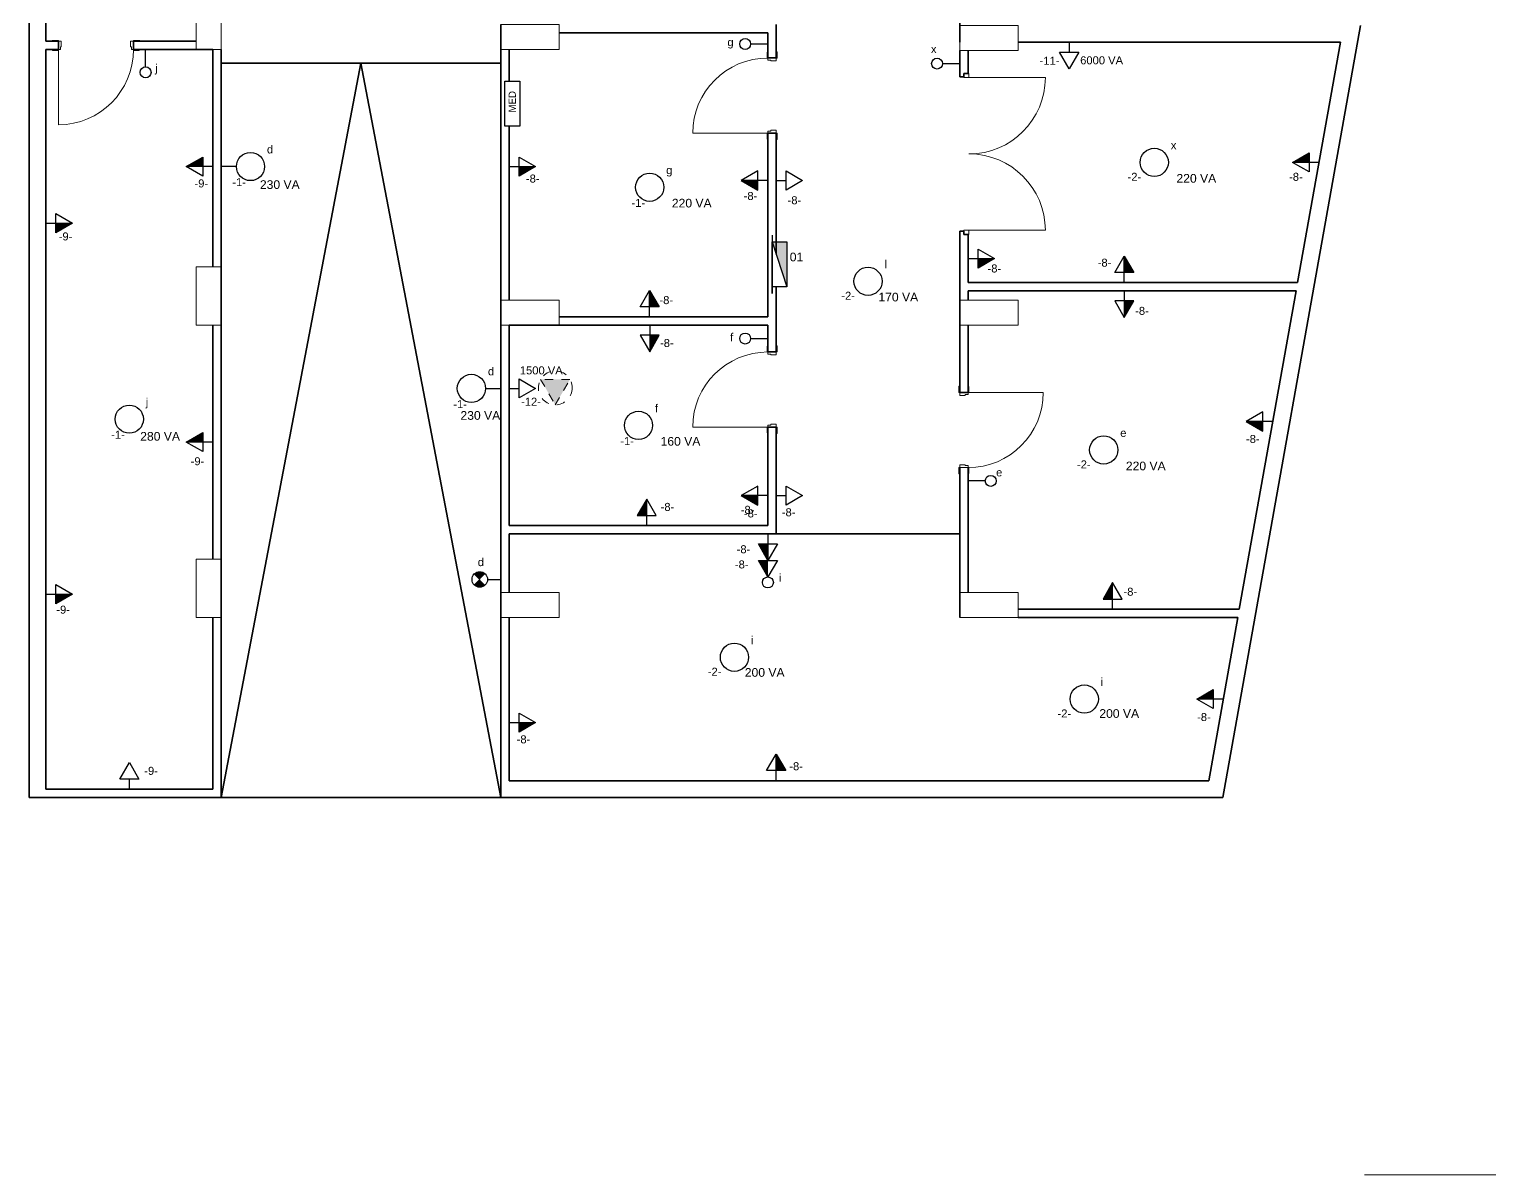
# Model space of a CAD drawing. Header units: metres. Extents: x -182 to 99, y 70 to 113.
# Drawn here: x -167.79 to -150.29, y 73.31 to 87.03 of the extents above; entities that cross this region are included whole.
import ezdxf

# ---------------------------------------------------------------- set-up
doc = ezdxf.new("R2010")
doc.units = ezdxf.units.M
doc.header["$LTSCALE"] = 0.01
doc.linetypes.add('Basculante', pattern=[0.003969, 0.002381, -0.001587])
for name, color, linetype, lineweight in [('A-DETL-GENF', 3, 'Basculante', 9), ('A-DOOR', 1, 'Continuous', 9), ('A-DOOR-FRAM', 1, 'Continuous', 13), ('A-WALL', 2, 'Continuous', 9), ('M-EQPT', 6, 'Continuous', 9), ('referencia', 161, 'Continuous', 15), ('S-COLS', 6, 'Continuous', 9)]:
    doc.layers.add(name, color=color, linetype=linetype, lineweight=lineweight)
doc.layers.add('Elétrica', color=7, linetype='Continuous')
doc.layers.add('LEGENDA', color=7, linetype='Continuous')
doc.layers.get('M-EQPT').off()
doc.styles.add('Arial', font='arial.ttf', dxfattribs={"height": 0.29506})

# ---------------------------------------------------------------- blocks, each defined once
blk = doc.blocks.new('Puerta de 1 hoja - 90 x 210 cm-174974-Subsuelo')
at = {"layer": 'A-DOOR', "lineweight": 13}
blk.add_line((0.717, -0.05), (0.717, -0.95), dxfattribs=at)
blk.add_arc((0.717, -0.05), 0.9, 180, 270, dxfattribs=at)
at = {"layer": 'A-DOOR-FRAM', "lineweight": 9}
for p, q in [((-0.258, 0.06), (-0.258, 0.05)), ((-0.183, 0.06), (-0.258, 0.06)), ((-0.258, 0.06), (-0.258, 0.06)), ((-0.258, 0.05), (-0.183, 0.05)), ((-0.258, 0.05), (-0.258, 0.05)), ((-0.183, 0.05), (-0.183, 0.06)), ((-0.183, 0.06), (-0.183, 0.06)), ((-0.183, 0.05), (-0.183, 0.05)), ((-0.183, 0.05), (-0.183, 0.05)), ((-0.148, 0.05), (-0.183, 0.05)), ((-0.183, 0.05), (-0.183, -0.05)), ((-0.148, -0.015), (-0.148, 0.05)), ((-0.148, 0.05), (-0.148, 0.05)), ((0.682, 0.05), (0.682, -0.015)), ((0.717, 0.05), (0.682, 0.05)), ((0.682, 0.05), (0.682, 0.05)), ((0.717, 0.06), (0.717, 0.06)), ((0.717, 0.06), (0.717, 0.05)), ((0.717, 0.06), (0.792, 0.06)), ((0.792, 0.05), (0.717, 0.05)), ((0.717, 0.05), (0.717, 0.05)), ((0.717, -0.05), (0.717, 0.05)), ((0.717, 0.05), (0.717, 0.05)), ((0.792, 0.05), (0.792, 0.06)), ((0.792, 0.06), (0.792, 0.06)), ((0.792, 0.05), (0.792, 0.05)), ((-0.253, -0.05), (-0.253, -0.05)), ((-0.253, -0.05), (-0.183, -0.05)), ((-0.253, -0.05), (-0.253, -0.06)), ((-0.183, -0.06), (-0.253, -0.06)), ((-0.253, -0.06), (-0.253, -0.06)), ((-0.183, -0.06), (-0.183, -0.05)), ((-0.183, -0.05), (-0.183, -0.05)), ((-0.183, -0.05), (-0.158, -0.05)), ((-0.183, -0.05), (-0.183, -0.05)), ((-0.183, -0.06), (-0.183, -0.06)), ((-0.158, -0.015), (-0.148, -0.015)), ((-0.158, -0.05), (-0.158, -0.015)), ((-0.158, -0.015), (-0.158, -0.015)), ((-0.158, -0.05), (-0.158, -0.05)), ((-0.148, -0.015), (-0.148, -0.015)), ((0.682, -0.015), (0.692, -0.015)), ((0.682, -0.015), (0.682, -0.015)), ((0.692, -0.015), (0.692, -0.05)), ((0.692, -0.015), (0.692, -0.015)), ((0.692, -0.05), (0.717, -0.05)), ((0.692, -0.05), (0.692, -0.05)), ((0.717, -0.05), (0.717, -0.06)), ((0.787, -0.05), (0.717, -0.05)), ((0.717, -0.05), (0.717, -0.05)), ((0.717, -0.05), (0.717, -0.05)), ((0.717, -0.06), (0.787, -0.06)), ((0.717, -0.06), (0.717, -0.06)), ((0.787, -0.06), (0.787, -0.05)), ((0.787, -0.05), (0.787, -0.05)), ((0.787, -0.06), (0.787, -0.06))]:
    blk.add_line(p, q, dxfattribs=at)
at = {"layer": 'A-DOOR-FRAM'}
for p, q in [((-0.258, 0.06), (-0.183, 0.06)), ((-0.258, 0.05), (-0.258, 0.06)), ((-0.183, 0.05), (-0.258, 0.05)), ((-0.183, 0.06), (-0.183, 0.05)), ((-0.183, -0.05), (-0.183, 0.05)), ((-0.183, 0.05), (-0.148, 0.05)), ((-0.148, 0.05), (-0.148, -0.015)), ((0.682, -0.015), (0.682, 0.05)), ((0.682, 0.05), (0.717, 0.05)), ((0.717, 0.05), (0.717, 0.06)), ((0.717, 0.06), (0.792, 0.06)), ((0.792, 0.05), (0.717, 0.05)), ((0.717, 0.05), (0.717, -0.05)), ((0.792, 0.06), (0.792, 0.05)), ((-0.253, -0.06), (-0.253, -0.05)), ((-0.253, -0.05), (-0.183, -0.05)), ((-0.183, -0.06), (-0.253, -0.06)), ((-0.183, -0.05), (-0.183, -0.06)), ((-0.158, -0.05), (-0.183, -0.05)), ((-0.158, -0.015), (-0.158, -0.05)), ((-0.148, -0.015), (-0.158, -0.015)), ((0.692, -0.015), (0.682, -0.015)), ((0.692, -0.05), (0.692, -0.015)), ((0.717, -0.05), (0.692, -0.05)), ((0.717, -0.06), (0.717, -0.05)), ((0.717, -0.05), (0.787, -0.05)), ((0.787, -0.06), (0.717, -0.06)), ((0.787, -0.05), (0.787, -0.06))]:
    blk.add_line(p, q, dxfattribs=at)
blk = doc.blocks.new('Issue de Secours - 1_83 m x 2_10 m-575045-Subsuelo')
at = {"layer": 'A-DOOR'}
for p, q in [((-0.915, 0.975), (-0.915, 0.06)), ((0.915, 0.975), (0.915, 0.06))]:
    blk.add_line(p, q, dxfattribs=at)
for centre, start, end in [((-0.915, 0.06), 0, 90), ((0.915, 0.06), 90, 180)]:
    blk.add_arc(centre, 0.915, start, end, dxfattribs=at)
at = {"layer": 'A-DOOR-FRAM'}
for p, q in [((-0.915, 0.06), (-0.965, 0.06)), ((-0.965, 0.06), (-0.965, 0)), ((-0.965, 0), (-0.915, 0)), ((-0.915, 0), (-0.915, 0.06)), ((0.965, 0.06), (0.915, 0.06)), ((0.915, 0.06), (0.915, 0)), ((0.915, 0), (0.965, 0)), ((0.965, 0), (0.965, 0.06))]:
    blk.add_line(p, q, dxfattribs=at)
at = {"layer": 'A-DOOR-FRAM', "lineweight": 9}
for p, q in [((-0.965, 0), (-0.965, 0.06)), ((-0.965, 0.06), (-0.915, 0.06)), ((-0.965, 0.06), (-0.965, 0.06)), ((-0.915, 0), (-0.965, 0)), ((-0.965, 0), (-0.965, 0)), ((-0.915, 0.06), (-0.915, 0)), ((-0.915, 0.06), (-0.915, 0.06)), ((-0.915, 0), (-0.915, 0)), ((0.915, 0.06), (0.915, 0.06)), ((0.965, 0.06), (0.915, 0.06)), ((0.915, 0), (0.915, 0.06)), ((0.915, 0), (0.915, 0)), ((0.915, 0), (0.965, 0)), ((0.965, 0.06), (0.965, 0.06)), ((0.965, 0.06), (0.965, 0)), ((0.965, 0), (0.965, 0))]:
    blk.add_line(p, q, dxfattribs=at)
blk = doc.blocks.new('Pilar rectangular hormigón - 300 x 700 mm-553680-Subsuelo')
at = {"layer": 'S-COLS'}
for p, q in [((-0.15, 0.35), (-0.15, 0.35)), ((0.15, 0.35), (-0.15, 0.35)), ((-0.15, 0.35), (-0.15, -0.35)), ((0.15, 0.35), (0.15, 0.35)), ((0.15, -0.35), (0.15, 0.35)), ((-0.15, -0.35), (-0.15, -0.35)), ((-0.15, -0.35), (0.15, -0.35)), ((0.15, -0.35), (0.15, -0.35))]:
    blk.add_line(p, q, dxfattribs=at)
blk = doc.blocks.new('Puerta de 1 hoja - 90 x 210 cm-173611-Subsuelo')
at = {"layer": 'A-DOOR', "lineweight": 13}
blk.add_line((0.717, 0.05), (0.717, 0.95), dxfattribs=at)
blk.add_arc((0.717, 0.05), 0.9, 90, 180, dxfattribs=at)
at = {"layer": 'A-DOOR-FRAM', "lineweight": 9}
for p, q in [((-0.253, 0.05), (-0.253, 0.06)), ((-0.183, 0.06), (-0.253, 0.06)), ((-0.253, 0.06), (-0.253, 0.06)), ((-0.253, 0.05), (-0.253, 0.05)), ((-0.253, 0.05), (-0.183, 0.05)), ((-0.183, 0.06), (-0.183, 0.06)), ((-0.183, 0.06), (-0.183, 0.05)), ((-0.183, 0.05), (-0.183, 0.05)), ((-0.183, -0.05), (-0.183, 0.05)), ((-0.183, 0.05), (-0.158, 0.05)), ((-0.183, 0.05), (-0.183, 0.05)), ((-0.158, 0.05), (-0.158, 0.05)), ((-0.158, 0.05), (-0.158, 0.015)), ((-0.158, 0.015), (-0.148, 0.015)), ((-0.158, 0.015), (-0.158, 0.015)), ((-0.148, 0.015), (-0.148, 0.015)), ((-0.148, 0.015), (-0.148, -0.05)), ((0.682, -0.05), (0.682, 0.015)), ((0.682, 0.015), (0.692, 0.015)), ((0.682, 0.015), (0.682, 0.015)), ((0.692, 0.015), (0.692, 0.05)), ((0.692, 0.05), (0.717, 0.05)), ((0.692, 0.05), (0.692, 0.05)), ((0.692, 0.015), (0.692, 0.015)), ((0.717, 0.05), (0.717, 0.06)), ((0.717, 0.06), (0.787, 0.06)), ((0.717, 0.06), (0.717, 0.06)), ((0.787, 0.05), (0.717, 0.05)), ((0.717, 0.05), (0.717, 0.05)), ((0.717, 0.05), (0.717, -0.05)), ((0.717, 0.05), (0.717, 0.05)), ((0.787, 0.06), (0.787, 0.05)), ((0.787, 0.06), (0.787, 0.06)), ((0.787, 0.05), (0.787, 0.05)), ((-0.258, -0.06), (-0.258, -0.05)), ((-0.258, -0.05), (-0.183, -0.05)), ((-0.258, -0.05), (-0.258, -0.05)), ((-0.183, -0.06), (-0.258, -0.06)), ((-0.258, -0.06), (-0.258, -0.06)), ((-0.183, -0.05), (-0.183, -0.06)), ((-0.183, -0.05), (-0.183, -0.05)), ((-0.183, -0.05), (-0.183, -0.05)), ((-0.148, -0.05), (-0.183, -0.05)), ((-0.183, -0.06), (-0.183, -0.06)), ((-0.148, -0.05), (-0.148, -0.05)), ((0.717, -0.05), (0.682, -0.05)), ((0.682, -0.05), (0.682, -0.05)), ((0.792, -0.05), (0.717, -0.05)), ((0.717, -0.06), (0.717, -0.05)), ((0.717, -0.05), (0.717, -0.05)), ((0.717, -0.05), (0.717, -0.05)), ((0.717, -0.06), (0.717, -0.06)), ((0.717, -0.06), (0.792, -0.06)), ((0.792, -0.05), (0.792, -0.05)), ((0.792, -0.05), (0.792, -0.06)), ((0.792, -0.06), (0.792, -0.06))]:
    blk.add_line(p, q, dxfattribs=at)
at = {"layer": 'A-DOOR-FRAM'}
for p, q in [((-0.183, 0.06), (-0.253, 0.06)), ((-0.253, 0.06), (-0.253, 0.05)), ((-0.253, 0.05), (-0.183, 0.05)), ((-0.183, 0.05), (-0.183, 0.06)), ((-0.158, 0.05), (-0.183, 0.05)), ((-0.183, 0.05), (-0.183, -0.05)), ((-0.158, 0.015), (-0.158, 0.05)), ((-0.148, 0.015), (-0.158, 0.015)), ((-0.148, -0.05), (-0.148, 0.015)), ((0.692, 0.015), (0.682, 0.015)), ((0.682, 0.015), (0.682, -0.05)), ((0.717, 0.05), (0.692, 0.05)), ((0.692, 0.05), (0.692, 0.015)), ((0.787, 0.06), (0.717, 0.06)), ((0.717, 0.06), (0.717, 0.05)), ((0.717, 0.05), (0.787, 0.05)), ((0.717, -0.05), (0.717, 0.05)), ((0.787, 0.05), (0.787, 0.06)), ((-0.183, -0.05), (-0.258, -0.05)), ((-0.258, -0.05), (-0.258, -0.06)), ((-0.258, -0.06), (-0.183, -0.06)), ((-0.183, -0.06), (-0.183, -0.05)), ((-0.183, -0.05), (-0.148, -0.05)), ((0.682, -0.05), (0.717, -0.05)), ((0.792, -0.05), (0.717, -0.05)), ((0.717, -0.05), (0.717, -0.06)), ((0.717, -0.06), (0.792, -0.06)), ((0.792, -0.06), (0.792, -0.05))]:
    blk.add_line(p, q, dxfattribs=at)
blk = doc.blocks.new('Pilar rectangular hormigón - 300 x 700 mm-506285-Subsuelo')
at = {"layer": 'S-COLS'}
for p, q in [((-0.15, 0.35), (-0.15, 0.35)), ((0.15, 0.35), (-0.15, 0.35)), ((-0.15, 0.35), (-0.15, -0.35)), ((0.15, 0.35), (0.15, 0.35)), ((0.15, -0.35), (0.15, 0.35)), ((-0.15, -0.35), (-0.15, -0.35)), ((-0.15, -0.35), (0.15, -0.35)), ((0.15, -0.35), (0.15, -0.35))]:
    blk.add_line(p, q, dxfattribs=at)
blk = doc.blocks.new('M_Bomba centrífuga - Horizontal - 5_4 LPS - 7_3 metros de carga-578006-Subsuelo')
at = {"layer": 'A-DETL-GENF'}
blk.add_hatch(color=256, dxfattribs=at).paths.add_polyline_path([(0.203, 0.236), (0.027, 0.54), (0.379, 0.54)], flags=0)
for p, q in [((0.379, 0.54), (0.027, 0.54)), ((0.027, 0.54), (0.203, 0.236)), ((0.203, 0.236), (0.379, 0.54))]:
    blk.add_line(p, q, dxfattribs=at)
blk.add_circle((0.203, 0.439), 0.203, dxfattribs=at)

msp = doc.modelspace()

# ---------------------------------------------------------------- hatches: boundary and pattern name
at = {"layer": 'Elétrica', "ltscale": 0.5, "true_color": 0xffffff}
for points in [[(-165.909, 85.386), (-165.711, 85.386), (-165.711, 85.5)], [(-152.654, 85.436), (-152.457, 85.436), (-152.457, 85.55)], [(-161.724, 85.386), (-161.922, 85.386), (-161.922, 85.271)], [(-159.259, 85.219), (-159.061, 85.219), (-159.061, 85.104)], [(-167.274, 84.708), (-167.472, 84.708), (-167.472, 84.593)], [(-156.224, 84.284), (-156.422, 84.284), (-156.422, 84.17)], [(-154.67, 84.313), (-154.67, 84.115), (-154.556, 84.115)], [(-160.359, 83.903), (-160.359, 83.705), (-160.245, 83.705)], [(-154.671, 83.578), (-154.671, 83.776), (-154.557, 83.776)], [(-160.357, 83.168), (-160.357, 83.366), (-160.242, 83.366)], [(-153.208, 82.332), (-153.011, 82.332), (-153.011, 82.218)], [(-165.909, 82.086), (-165.711, 82.086), (-165.711, 82.2)], [(-160.392, 81.403), (-160.392, 81.205), (-160.506, 81.205)], [(-159.259, 81.445), (-159.061, 81.445), (-159.061, 81.331)], [(-158.941, 80.668), (-158.941, 80.866), (-159.055, 80.866)], [(-158.941, 80.47), (-158.941, 80.668), (-159.055, 80.668)], [(-154.81, 80.403), (-154.81, 80.205), (-154.925, 80.205)], [(-167.274, 80.265), (-167.472, 80.265), (-167.472, 80.15)], [(-153.802, 79.008), (-153.604, 79.008), (-153.604, 79.122)], [(-161.724, 78.726), (-161.922, 78.726), (-161.922, 78.612)], [(-158.841, 78.348), (-158.841, 78.15), (-158.727, 78.15)]]:
    msp.add_hatch(color=7, dxfattribs=at).paths.add_polyline_path(points)
h = msp.add_hatch(color=7, dxfattribs=at)
edge = h.paths.add_edge_path()
edge.add_arc((-162.393, 80.44), 0.0929, 225.0002, 315)
edge.add_line((-162.327, 80.374), (-162.393, 80.44))
edge.add_line((-162.393, 80.44), (-162.458, 80.374))
edge = h.paths.add_edge_path()
edge.add_arc((-162.393, 80.44), 0.0929, 405.0002, 495)
edge.add_line((-162.458, 80.505), (-162.393, 80.44))
edge.add_line((-162.393, 80.44), (-162.327, 80.505))
at = {"layer": 'LEGENDA'}
msp.add_hatch(color=256, dxfattribs=at).paths.add_polyline_path([(-158.891, 84.486), (-158.712, 83.947), (-158.712, 84.486)])

# ---------------------------------------------------------------- linework, layer by layer
at = {"layer": 'A-WALL', "color": 7, "lineweight": 35}
for p, q in [((-167.791, 110.89), (-167.791, 77.83)), ((-167.591, 86.886), (-167.591, 92.786)), ((-156.641, 87.201), (-156.641, 86.876)), ((-162.141, 87.086), (-162.141, 77.83)), ((-161.441, 86.986), (-158.941, 86.986)), ((-158.941, 86.986), (-158.941, 86.686)), ((-158.841, 86.686), (-158.841, 87.086)), ((-153.491, 77.83), (-151.841, 87.076)), ((-167.441, 86.886), (-167.591, 86.886)), ((-167.441, 86.786), (-167.441, 86.886)), ((-165.791, 86.886), (-166.541, 86.886)), ((-166.541, 86.886), (-166.541, 86.786)), ((-155.941, 86.876), (-152.08, 86.876)), ((-152.08, 86.876), (-152.594, 83.996)), ((-167.591, 86.786), (-167.441, 86.786)), ((-167.591, 77.93), (-167.591, 86.786)), ((-166.541, 86.786), (-165.591, 86.786)), ((-165.591, 86.786), (-165.591, 84.186)), ((-165.491, 86.624), (-165.491, 86.786)), ((-162.041, 86.41), (-162.041, 86.786)), ((-158.941, 86.686), (-158.841, 86.686)), ((-156.641, 86.776), (-156.641, 86.462)), ((-156.541, 86.502), (-156.541, 86.776)), ((-165.491, 86.624), (-162.141, 86.624)), ((-165.491, 77.83), (-165.491, 86.624)), ((-163.816, 86.624), (-165.491, 77.83)), ((-162.141, 77.83), (-163.816, 86.624)), ((-162.141, 86.624), (-162.141, 77.824)), ((-156.641, 86.462), (-156.591, 86.462)), ((-156.591, 86.462), (-156.591, 86.502)), ((-156.591, 86.502), (-156.541, 86.502)), ((-162.041, 85.386), (-162.041, 85.871)), ((-158.841, 85.786), (-158.941, 85.786)), ((-158.941, 85.786), (-158.941, 85.486)), ((-158.841, 85.267), (-158.841, 85.786)), ((-158.941, 85.486), (-158.941, 83.586)), ((-162.041, 83.786), (-162.041, 85.386)), ((-158.841, 84.336), (-158.841, 85.267)), ((-156.591, 84.612), (-156.641, 84.612)), ((-156.641, 84.612), (-156.641, 83.996)), ((-156.591, 84.572), (-156.591, 84.612)), ((-156.541, 84.572), (-156.591, 84.572)), ((-156.541, 83.996), (-156.541, 84.572)), ((-158.841, 83.166), (-158.841, 83.947)), ((-156.641, 83.996), (-156.641, 82.68)), ((-152.594, 83.996), (-156.541, 83.996)), ((-156.541, 83.896), (-152.612, 83.896)), ((-156.541, 83.786), (-156.541, 83.896)), ((-152.612, 83.896), (-153.292, 80.085)), ((-165.591, 83.486), (-165.591, 80.685)), ((-162.041, 81.086), (-162.041, 83.486)), ((-162.041, 83.486), (-158.941, 83.486)), ((-158.941, 83.586), (-161.441, 83.586)), ((-158.941, 83.486), (-158.941, 83.166)), ((-156.541, 82.68), (-156.541, 83.486)), ((-158.941, 83.166), (-158.841, 83.166)), ((-156.641, 82.68), (-156.541, 82.68)), ((-158.841, 82.266), (-158.941, 82.266)), ((-158.941, 82.266), (-158.941, 81.086)), ((-158.841, 80.986), (-158.841, 82.266)), ((-156.641, 81.78), (-156.641, 79.985)), ((-156.541, 81.78), (-156.541, 80.285)), ((-158.941, 81.086), (-162.041, 81.086)), ((-162.041, 80.986), (-158.841, 80.986)), ((-162.041, 80.986), (-162.041, 80.285)), ((-158.841, 80.986), (-156.641, 80.986)), ((-165.591, 79.985), (-165.591, 77.93)), ((-162.041, 79.985), (-162.041, 78.03)), ((-155.941, 80.085), (-153.292, 80.085)), ((-155.941, 79.985), (-153.31, 79.985)), ((-153.31, 79.985), (-153.659, 78.03)), ((-165.591, 77.93), (-167.591, 77.93)), ((-153.659, 78.03), (-162.041, 78.03)), ((-167.791, 77.83), (-165.491, 77.83)), ((-162.141, 77.83), (-165.491, 77.83)), ((-162.141, 77.83), (-153.491, 77.83))]:
    msp.add_line(p, q, dxfattribs=at)
at = {"layer": 'Elétrica', "color": 7, "ltscale": 0.5, "true_color": 0xffffff}
for p, q in [((-159.147, 86.854), (-158.941, 86.854)), ((-155.331, 86.876), (-155.331, 86.756)), ((-166.397, 86.58), (-166.397, 86.786)), ((-156.847, 86.619), (-156.641, 86.619)), ((-165.309, 85.386), (-165.491, 85.386)), ((-159.147, 83.326), (-158.941, 83.326)), ((-162.324, 82.728), (-162.141, 82.728)), ((-162.041, 82.729), (-161.922, 82.729)), ((-156.336, 81.621), (-156.541, 81.621)), ((-158.841, 81.445), (-158.722, 81.444)), ((-162.393, 80.44), (-162.458, 80.505)), ((-162.393, 80.44), (-162.458, 80.374)), ((-162.3, 80.44), (-162.141, 80.44)), ((-166.591, 77.93), (-166.591, 78.05))]:
    msp.add_line(p, q, dxfattribs=at)
for points in [[(-155.216, 86.756), (-155.331, 86.558), (-155.445, 86.756)], [(-165.711, 85.271), (-165.909, 85.386), (-165.711, 85.5)], [(-161.922, 85.5), (-161.724, 85.386), (-161.922, 85.271)], [(-152.457, 85.321), (-152.654, 85.436), (-152.457, 85.55)], [(-159.061, 85.333), (-159.259, 85.219), (-159.061, 85.104)], [(-158.722, 85.333), (-158.524, 85.219), (-158.722, 85.104)], [(-167.472, 84.822), (-167.274, 84.708), (-167.472, 84.593)], [(-156.422, 84.398), (-156.224, 84.284), (-156.422, 84.17)], [(-154.785, 84.115), (-154.67, 84.313), (-154.556, 84.115)], [(-160.473, 83.705), (-160.359, 83.903), (-160.245, 83.705)], [(-154.785, 83.776), (-154.671, 83.578), (-154.557, 83.776)], [(-160.471, 83.366), (-160.357, 83.168), (-160.242, 83.366)], [(-161.922, 82.843), (-161.724, 82.729), (-161.922, 82.615)], [(-153.011, 82.446), (-153.208, 82.332), (-153.011, 82.218)], [(-165.711, 81.971), (-165.909, 82.086), (-165.711, 82.2)], [(-159.061, 81.559), (-159.259, 81.445), (-159.061, 81.331)], [(-158.722, 81.559), (-158.524, 81.444), (-158.722, 81.33)], [(-160.278, 81.205), (-160.392, 81.403), (-160.506, 81.205)], [(-158.827, 80.866), (-158.941, 80.668), (-159.055, 80.866)], [(-158.827, 80.668), (-158.941, 80.47), (-159.055, 80.668)], [(-167.472, 80.379), (-167.274, 80.265), (-167.472, 80.15)], [(-154.696, 80.205), (-154.81, 80.403), (-154.925, 80.205)], [(-153.604, 78.894), (-153.802, 79.008), (-153.604, 79.122)], [(-161.922, 78.84), (-161.724, 78.726), (-161.922, 78.612)], [(-166.706, 78.05), (-166.591, 78.248), (-166.477, 78.05)], [(-158.956, 78.15), (-158.841, 78.348), (-158.727, 78.15)]]:
    msp.add_lwpolyline(points, close=True, dxfattribs=at)
for points in [[(-152.337, 85.436), (-152.457, 85.436), (-152.654, 85.436)], [(-165.591, 85.386), (-165.711, 85.386), (-165.909, 85.386)], [(-162.041, 85.386), (-161.922, 85.386), (-161.724, 85.386)], [(-158.941, 85.219), (-159.061, 85.219), (-159.259, 85.219)], [(-158.841, 85.219), (-158.722, 85.219)], [(-167.591, 84.708), (-167.472, 84.708), (-167.274, 84.708)], [(-156.541, 84.284), (-156.422, 84.284), (-156.224, 84.284)], [(-154.67, 83.996), (-154.67, 84.115), (-154.67, 84.313)], [(-160.359, 83.586), (-160.359, 83.705), (-160.359, 83.903)], [(-154.671, 83.896), (-154.671, 83.776), (-154.671, 83.578)], [(-160.357, 83.486), (-160.357, 83.366), (-160.357, 83.168)], [(-152.891, 82.332), (-153.011, 82.332), (-153.208, 82.332)], [(-165.591, 82.086), (-165.711, 82.086), (-165.909, 82.086)], [(-160.392, 81.086), (-160.392, 81.205), (-160.392, 81.403)], [(-158.941, 81.445), (-159.061, 81.445), (-159.259, 81.445)], [(-158.941, 80.986), (-158.941, 80.866), (-158.941, 80.668)], [(-154.81, 80.085), (-154.81, 80.205), (-154.81, 80.403)], [(-167.591, 80.265), (-167.472, 80.265), (-167.274, 80.265)], [(-153.484, 79.008), (-153.604, 79.008), (-153.802, 79.008)], [(-162.041, 78.726), (-161.922, 78.726), (-161.724, 78.726)], [(-158.841, 78.03), (-158.841, 78.15), (-158.841, 78.348)]]:
    msp.add_lwpolyline(points, dxfattribs=at)
for centre, radius in [((-159.213, 86.854), 0.0658), ((-156.913, 86.619), 0.0658), ((-166.397, 86.514), 0.0658), ((-154.311, 85.436), 0.169), ((-165.14, 85.386), 0.169), ((-160.357, 85.138), 0.169), ((-157.741, 84.011), 0.169), ((-159.213, 83.326), 0.0658), ((-162.493, 82.728), 0.169), ((-166.592, 82.36), 0.169), ((-160.491, 82.286), 0.169), ((-154.917, 81.991), 0.169), ((-156.27, 81.621), 0.0658), ((-162.393, 80.44), 0.0929), ((-158.941, 80.404), 0.0658), ((-159.341, 79.508), 0.169), ((-155.15, 79.008), 0.169)]:
    msp.add_circle(centre, radius, dxfattribs=at)
at = {"layer": 'LEGENDA'}
msp.add_line((-158.891, 84.486), (-158.712, 83.947), dxfattribs=at)
for points in [[(-162.091, 85.871), (-162.091, 86.41), (-161.912, 86.41), (-161.912, 85.871), (-162.091, 85.871)], [(-158.891, 84.565), (-158.891, 83.867), (-158.891, 83.947), (-158.891, 84.486), (-158.712, 84.486), (-158.712, 83.947), (-158.891, 83.947)]]:
    msp.add_lwpolyline(points, dxfattribs=at)
at = {"layer": 'referencia', "color": 5}
msp.add_line((-151.793, 73.31), (-149.822, 73.31), dxfattribs=at)

# ---------------------------------------------------------------- block references
at = {"layer": 'A-DOOR'}
for name, p, rotation in [('Puerta de 1 hoja - 90 x 210 cm-173611-Subsuelo', (-166.725, 86.836), 180), ('Puerta de 1 hoja - 90 x 210 cm-174974-Subsuelo', (-158.891, 86.502), 269.9999999999999), ('Issue de Secours - 1_83 m x 2_10 m-575045-Subsuelo', (-156.591, 85.537), 269.9999999999999), ('Puerta de 1 hoja - 90 x 210 cm-174974-Subsuelo', (-158.891, 82.982), 269.9999999999999), ('Puerta de 1 hoja - 90 x 210 cm-174974-Subsuelo', (-156.591, 81.963), 89.9999999999999)]:
    msp.add_blockref(name, p, dxfattribs=dict(at, rotation=rotation))
at = {"layer": 'M-EQPT'}
msp.add_blockref('M_Bomba centrífuga - Horizontal - 5_4 LPS - 7_3 metros de carga-578006-Subsuelo', (-161.691, 82.296), dxfattribs=at)
at = {"layer": 'S-COLS'}
for name, p, rotation in [('Pilar rectangular hormigón - 300 x 700 mm-553680-Subsuelo', (-165.641, 87.136), 180), ('Pilar rectangular hormigón - 300 x 700 mm-553680-Subsuelo', (-161.791, 86.936), 269.9999999999996), ('Pilar rectangular hormigón - 300 x 700 mm-506285-Subsuelo', (-156.291, 86.926), 89.99999999999945), ('Pilar rectangular hormigón - 300 x 700 mm-553680-Subsuelo', (-161.791, 83.636), 269.9999999999996), ('Pilar rectangular hormigón - 300 x 700 mm-553680-Subsuelo', (-156.291, 83.636), 89.99999999999945), ('Pilar rectangular hormigón - 300 x 700 mm-553680-Subsuelo', (-165.641, 80.335), 180), ('Pilar rectangular hormigón - 300 x 700 mm-553680-Subsuelo', (-161.791, 80.135), 89.99999999999955), ('Pilar rectangular hormigón - 300 x 700 mm-553680-Subsuelo', (-156.291, 80.135), 269.9999999999996)]:
    msp.add_blockref(name, p, dxfattribs=dict(at, rotation=rotation))
msp.add_blockref('Pilar rectangular hormigón - 300 x 700 mm-553680-Subsuelo', (-165.641, 83.836), dxfattribs=at)

# ---------------------------------------------------------------- texts
at = {"layer": 'Elétrica', "color": 7, "ltscale": 0.5, "true_color": 0xffffff, "style": 'Arial'}
for s, p in [('g', (-159.426, 86.828)), ('x', (-156.987, 86.745)), ('-11-', (-155.685, 86.605)), ('j', (-166.283, 86.517)), ('d', (-164.943, 85.543)), ('x', (-154.113, 85.593)), ('-9-', (-165.811, 85.136)), ('-1-', (-165.358, 85.151)), ('-8-', (-161.84, 85.194)), ('g', (-160.159, 85.295)), ('-2-', (-154.631, 85.215)), ('-8-', (-152.696, 85.215)), ('-8-', (-159.231, 84.985)), ('-1-', (-160.574, 84.903)), ('-8-', (-158.705, 84.934)), ('-9-', (-167.438, 84.501)), ('l', (-157.544, 84.168)), ('-8-', (-156.309, 84.117)), ('-8-', (-154.989, 84.186)), ('-8-', (-160.24, 83.738)), ('-2-', (-158.061, 83.79)), ('-8-', (-154.54, 83.609)), ('-8-', (-160.233, 83.224)), ('f', (-159.393, 83.294)), ('d', (-162.295, 82.885)), ('j', (-166.395, 82.518)), ('-12-', (-161.898, 82.521)), ('-1-', (-162.71, 82.492)), ('f', (-160.294, 82.443)), ('-1-', (-166.81, 82.125)), ('-1-', (-160.709, 82.05)), ('e', (-154.719, 82.148)), ('-8-', (-153.212, 82.075)), ('-9-', (-165.857, 81.808)), ('e', (-156.206, 81.675)), ('-2-', (-155.237, 81.77)), ('-8-', (-160.226, 81.261)), ('-8-', (-159.266, 81.226)), ('-8-', (-159.228, 81.183)), ('-8-', (-158.774, 81.197)), ('d', (-162.417, 80.6)), ('-8-', (-159.315, 80.754)), ('-8-', (-159.336, 80.572)), ('i', (-158.808, 80.413)), ('-8-', (-154.68, 80.245)), ('-9-', (-167.467, 80.03)), ('i', (-159.144, 79.665)), ('-2-', (-159.661, 79.287)), ('i', (-154.953, 79.165)), ('-2-', (-155.47, 78.787)), ('-8-', (-153.798, 78.744)), ('-8-', (-161.951, 78.477)), ('-8-', (-158.684, 78.155)), ('-9-', (-166.413, 78.1))]:
    msp.add_text(s, height=0.0959, dxfattribs=at).set_placement(p)
at = {"layer": 'Elétrica', "color": 7, "ltscale": 0.5, "true_color": 0xffffff, "width": 0.5954, "attachment_point": 8, "style": 'Arial'}
for s, insert, char_height in [('{\\H0.0275x;\\P\\P}6000 VA', (-154.942, 86.609), 0.09589), ('{\\H0.0275x;\\P\\P}220 VA', (-153.807, 85.191), 0.10402), ('{\\H0.0275x;\\P\\P}230 VA', (-164.789, 85.116), 0.10402), ('{\\H0.0275x;\\P\\P}220 VA', (-159.853, 84.894), 0.10402), ('{\\H0.0275x;\\P\\P}01', (-158.598, 84.249), 0.10402), ('{\\H0.0275x;\\P\\P}170 VA', (-157.378, 83.769), 0.10402), ('{\\H0.0275x;\\P\\P}1500 VA', (-161.656, 82.895), 0.09589), ('{\\H0.0275x;\\P\\P}230 VA', (-162.386, 82.351), 0.10402), ('{\\H0.0275x;\\P\\P}280 VA', (-166.223, 82.101), 0.10402), ('{\\H0.0275x;\\P\\P}160 VA', (-159.988, 82.041), 0.10402), ('{\\H0.0275x;\\P\\P}220 VA', (-154.413, 81.746), 0.10402), ('{\\H0.0275x;\\P\\P}200 VA', (-158.979, 79.273), 0.10402), ('{\\H0.0275x;\\P\\P}200 VA', (-154.731, 78.781), 0.10402)]:
    msp.add_mtext(s, dxfattribs=dict(at, insert=insert, char_height=char_height))
at = {"layer": 'LEGENDA', "insert": (-162.047, 86.034), "char_height": 0.0863, "attachment_point": 1, "rotation": 90}
msp.add_mtext_dynamic_manual_height_columns('MED', width=0.04982, gutter_width=0.0625, heights=[0], dxfattribs=at)

doc.saveas('drawing.dxf')
